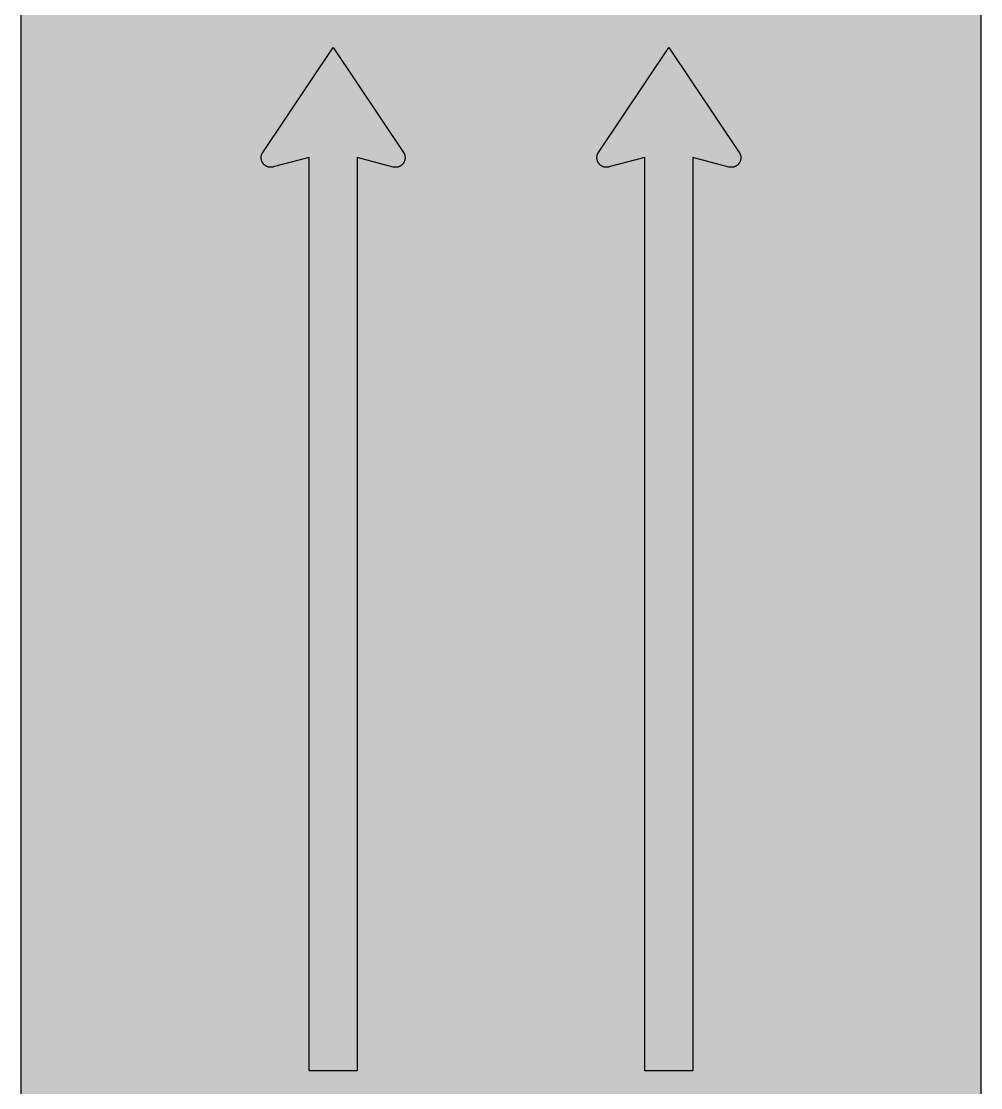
# Model space of a CAD drawing. Header units: metres. Extents: x -10.3 to 34.1, y -1.5 to 32.9.
# Drawn here: x -6.35 to 6.35, y 6.47 to 20.58 of the extents above; entities that cross this region are included whole.
import ezdxf

# ---------------------------------------------------------------- set-up
doc = ezdxf.new("R2010")
doc.units = ezdxf.units.M

msp = doc.modelspace()

# ---------------------------------------------------------------- hatches: boundary and pattern name
at = {"true_color": 0xf1efea}
msp.add_hatch(color=7, dxfattribs=at).paths.add_polyline_path([(-5.715, 5), (-5.723, 5), (-5.731, 5), (-5.739, 5), (-5.747, 5.001), (-5.754, 5.001), (-5.762, 5.002), (-5.77, 5.002), (-5.778, 5.003), (-5.786, 5.004), (-5.793, 5.005), (-5.801, 5.006), (-5.809, 5.007), (-5.816, 5.008), (-5.824, 5.009), (-5.832, 5.011), (-5.839, 5.012), (-5.847, 5.014), (-5.855, 5.016), (-5.862, 5.017), (-5.87, 5.019), (-5.877, 5.021), (-5.885, 5.023), (-5.892, 5.025), (-5.9, 5.027), (-5.907, 5.03), (-5.914, 5.032), (-5.922, 5.035), (-5.929, 5.037), (-5.936, 5.04), (-5.944, 5.043), (-5.951, 5.045), (-5.958, 5.048), (-5.965, 5.051), (-5.972, 5.054), (-5.979, 5.058), (-5.986, 5.061), (-5.993, 5.064), (-6, 5.068), (-6.007, 5.071), (-6.014, 5.075), (-6.021, 5.078), (-6.028, 5.082), (-6.034, 5.086), (-6.041, 5.09), (-6.048, 5.094), (-6.054, 5.098), (-6.061, 5.102), (-6.067, 5.107), (-6.074, 5.111), (-6.08, 5.115), (-6.087, 5.12), (-6.093, 5.125), (-6.099, 5.129), (-6.105, 5.134), (-6.111, 5.139), (-6.117, 5.144), (-6.123, 5.149), (-6.129, 5.154), (-6.135, 5.159), (-6.141, 5.164), (-6.147, 5.17), (-6.153, 5.175), (-6.158, 5.18), (-6.164, 5.186), (-6.17, 5.192), (-6.175, 5.197), (-6.18, 5.203), (-6.186, 5.209), (-6.191, 5.215), (-6.196, 5.221), (-6.201, 5.226), (-6.206, 5.232), (-6.211, 5.239), (-6.216, 5.245), (-6.221, 5.251), (-6.225, 5.257), (-6.23, 5.263), (-6.234, 5.27), (-6.239, 5.276), (-6.243, 5.283), (-6.248, 5.289), (-6.252, 5.296), (-6.256, 5.302), (-6.26, 5.309), (-6.264, 5.316), (-6.268, 5.322), (-6.271, 5.329), (-6.275, 5.336), (-6.279, 5.343), (-6.282, 5.35), (-6.286, 5.357), (-6.289, 5.364), (-6.292, 5.371), (-6.296, 5.378), (-6.299, 5.385), (-6.302, 5.392), (-6.305, 5.399), (-6.307, 5.406), (-6.31, 5.414), (-6.313, 5.421), (-6.315, 5.428), (-6.318, 5.435), (-6.32, 5.443), (-6.323, 5.45), (-6.325, 5.458), (-6.327, 5.465), (-6.329, 5.473), (-6.331, 5.48), (-6.333, 5.488), (-6.334, 5.495), (-6.336, 5.503), (-6.338, 5.51), (-6.339, 5.518), (-6.341, 5.526), (-6.342, 5.533), (-6.343, 5.541), (-6.344, 5.549), (-6.345, 5.557), (-6.346, 5.564), (-6.347, 5.572), (-6.348, 5.58), (-6.348, 5.588), (-6.349, 5.596), (-6.349, 5.603), (-6.35, 5.611), (-6.35, 5.619), (-6.35, 5.627), (-6.35, 5.635), (-6.35, 21.298), (-6.35, 21.306), (-6.35, 21.314), (-6.35, 21.322), (-6.349, 21.33), (-6.349, 21.338), (-6.348, 21.345), (-6.348, 21.353), (-6.347, 21.361), (-6.346, 21.369), (-6.345, 21.377), (-6.344, 21.384), (-6.343, 21.392), (-6.342, 21.4), (-6.341, 21.407), (-6.339, 21.415), (-6.338, 21.423), (-6.336, 21.43), (-6.334, 21.438), (-6.333, 21.446), (-6.331, 21.453), (-6.329, 21.461), (-6.327, 21.468), (-6.325, 21.476), (-6.323, 21.483), (-6.32, 21.49), (-6.318, 21.498), (-6.315, 21.505), (-6.313, 21.512), (-6.31, 21.52), (-6.307, 21.527), (-6.305, 21.534), (-6.302, 21.541), (-6.299, 21.548), (-6.296, 21.556), (-6.292, 21.563), (-6.289, 21.57), (-6.286, 21.577), (-6.282, 21.584), (-6.279, 21.59), (-6.275, 21.597), (-6.271, 21.604), (-6.268, 21.611), (-6.264, 21.618), (-6.26, 21.624), (-6.256, 21.631), (-6.252, 21.638), (-6.248, 21.644), (-6.243, 21.651), (-6.239, 21.657), (-6.234, 21.663), (-6.23, 21.67), (-6.225, 21.676), (-6.221, 21.682), (-6.216, 21.688), (-6.211, 21.695), (-6.206, 21.701), (-6.201, 21.707), (-6.196, 21.713), (-6.191, 21.719), (-6.186, 21.724), (-6.18, 21.73), (-6.175, 21.736), (-6.17, 21.742), (-6.164, 21.747), (-6.158, 21.753), (-6.153, 21.758), (-6.147, 21.764), (-6.141, 21.769), (-6.135, 21.774), (-6.129, 21.779), (-6.123, 21.784), (-6.117, 21.789), (-6.111, 21.794), (-6.105, 21.799), (-6.099, 21.804), (-6.093, 21.809), (-6.087, 21.813), (-6.08, 21.818), (-6.074, 21.822), (-6.067, 21.827), (-6.061, 21.831), (-6.054, 21.835), (-6.048, 21.839), (-6.041, 21.843), (-6.034, 21.847), (-6.028, 21.851), (-6.021, 21.855), (-6.014, 21.858), (-6.007, 21.862), (-6, 21.866), (-5.993, 21.869), (-5.986, 21.872), (-5.979, 21.876), (-5.972, 21.879), (-5.965, 21.882), (-5.958, 21.885), (-5.951, 21.888), (-5.944, 21.891), (-5.936, 21.893), (-5.929, 21.896), (-5.922, 21.899), (-5.914, 21.901), (-5.907, 21.904), (-5.9, 21.906), (-5.892, 21.908), (-5.885, 21.91), (-5.877, 21.912), (-5.87, 21.914), (-5.862, 21.916), (-5.855, 21.918), (-5.847, 21.919), (-5.839, 21.921), (-5.832, 21.922), (-5.824, 21.924), (-5.816, 21.925), (-5.809, 21.926), (-5.801, 21.927), (-5.793, 21.928), (-5.786, 21.929), (-5.778, 21.93), (-5.77, 21.931), (-5.762, 21.932), (-5.754, 21.932), (-5.747, 21.933), (-5.739, 21.933), (-5.731, 21.933), (-5.723, 21.933), (-5.715, 21.933), (5.715, 21.933), (5.723, 21.933), (5.731, 21.933), (5.739, 21.933), (5.747, 21.933), (5.754, 21.932), (5.762, 21.932), (5.77, 21.931), (5.778, 21.93), (5.786, 21.929), (5.793, 21.928), (5.801, 21.927), (5.809, 21.926), (5.816, 21.925), (5.824, 21.924), (5.832, 21.922), (5.839, 21.921), (5.847, 21.919), (5.855, 21.918), (5.862, 21.916), (5.87, 21.914), (5.877, 21.912), (5.885, 21.91), (5.892, 21.908), (5.9, 21.906), (5.907, 21.904), (5.914, 21.901), (5.922, 21.899), (5.929, 21.896), (5.936, 21.893), (5.944, 21.891), (5.951, 21.888), (5.958, 21.885), (5.965, 21.882), (5.972, 21.879), (5.979, 21.876), (5.986, 21.872), (5.993, 21.869), (6, 21.866), (6.007, 21.862), (6.014, 21.858), (6.021, 21.855), (6.028, 21.851), (6.034, 21.847), (6.041, 21.843), (6.048, 21.839), (6.054, 21.835), (6.061, 21.831), (6.067, 21.827), (6.074, 21.822), (6.08, 21.818), (6.087, 21.813), (6.093, 21.809), (6.099, 21.804), (6.105, 21.799), (6.111, 21.794), (6.117, 21.789), (6.123, 21.784), (6.129, 21.779), (6.135, 21.774), (6.141, 21.769), (6.147, 21.764), (6.153, 21.758), (6.158, 21.753), (6.164, 21.747), (6.17, 21.742), (6.175, 21.736), (6.18, 21.73), (6.186, 21.724), (6.191, 21.719), (6.196, 21.713), (6.201, 21.707), (6.206, 21.701), (6.211, 21.695), (6.216, 21.688), (6.221, 21.682), (6.225, 21.676), (6.23, 21.67), (6.235, 21.663), (6.239, 21.657), (6.243, 21.651), (6.248, 21.644), (6.252, 21.638), (6.256, 21.631), (6.26, 21.624), (6.264, 21.618), (6.268, 21.611), (6.272, 21.604), (6.275, 21.597), (6.279, 21.59), (6.282, 21.584), (6.286, 21.577), (6.289, 21.57), (6.292, 21.563), (6.296, 21.556), (6.299, 21.548), (6.302, 21.541), (6.305, 21.534), (6.307, 21.527), (6.31, 21.52), (6.313, 21.512), (6.315, 21.505), (6.318, 21.498), (6.32, 21.49), (6.323, 21.483), (6.325, 21.476), (6.327, 21.468), (6.329, 21.461), (6.331, 21.453), (6.333, 21.446), (6.334, 21.438), (6.336, 21.43), (6.338, 21.423), (6.339, 21.415), (6.341, 21.407), (6.342, 21.4), (6.343, 21.392), (6.344, 21.384), (6.345, 21.377), (6.346, 21.369), (6.347, 21.361), (6.348, 21.353), (6.348, 21.345), (6.349, 21.338), (6.349, 21.33), (6.35, 21.322), (6.35, 21.314), (6.35, 21.306), (6.35, 21.298), (6.35, 5.635), (6.35, 5.627), (6.35, 5.619), (6.35, 5.611), (6.349, 5.603), (6.349, 5.596), (6.348, 5.588), (6.348, 5.58), (6.347, 5.572), (6.346, 5.564), (6.345, 5.557), (6.344, 5.549), (6.343, 5.541), (6.342, 5.533), (6.341, 5.526), (6.339, 5.518), (6.338, 5.51), (6.336, 5.503), (6.334, 5.495), (6.333, 5.488), (6.331, 5.48), (6.329, 5.473), (6.327, 5.465), (6.325, 5.458), (6.323, 5.45), (6.32, 5.443), (6.318, 5.435), (6.315, 5.428), (6.313, 5.421), (6.31, 5.414), (6.307, 5.406), (6.305, 5.399), (6.302, 5.392), (6.299, 5.385), (6.296, 5.378), (6.292, 5.371), (6.289, 5.364), (6.286, 5.357), (6.282, 5.35), (6.279, 5.343), (6.275, 5.336), (6.272, 5.329), (6.268, 5.322), (6.264, 5.316), (6.26, 5.309), (6.256, 5.302), (6.252, 5.296), (6.248, 5.289), (6.243, 5.283), (6.239, 5.276), (6.235, 5.27), (6.23, 5.263), (6.225, 5.257), (6.221, 5.251), (6.216, 5.245), (6.211, 5.239), (6.206, 5.232), (6.201, 5.226), (6.196, 5.221), (6.191, 5.215), (6.186, 5.209), (6.18, 5.203), (6.175, 5.197), (6.17, 5.192), (6.164, 5.186), (6.158, 5.18), (6.153, 5.175), (6.147, 5.17), (6.141, 5.164), (6.135, 5.159), (6.129, 5.154), (6.123, 5.149), (6.117, 5.144), (6.111, 5.139), (6.105, 5.134), (6.099, 5.129), (6.093, 5.125), (6.087, 5.12), (6.08, 5.115), (6.074, 5.111), (6.067, 5.107), (6.061, 5.102), (6.054, 5.098), (6.048, 5.094), (6.041, 5.09), (6.034, 5.086), (6.028, 5.082), (6.021, 5.078), (6.014, 5.075), (6.007, 5.071), (6, 5.068), (5.993, 5.064), (5.986, 5.061), (5.979, 5.058), (5.972, 5.054), (5.965, 5.051), (5.958, 5.048), (5.951, 5.045), (5.944, 5.043), (5.936, 5.04), (5.929, 5.037), (5.922, 5.035), (5.914, 5.032), (5.907, 5.03), (5.9, 5.027), (5.892, 5.025), (5.885, 5.023), (5.877, 5.021), (5.87, 5.019), (5.862, 5.017), (5.855, 5.016), (5.847, 5.014), (5.839, 5.012), (5.832, 5.011), (5.824, 5.009), (5.816, 5.008), (5.809, 5.007), (5.801, 5.006), (5.793, 5.005), (5.786, 5.004), (5.778, 5.003), (5.77, 5.002), (5.762, 5.002), (5.754, 5.001), (5.747, 5.001), (5.739, 5), (5.731, 5), (5.723, 5), (5.715, 5)])
at = {"true_color": 0x9b9b9b}
h = msp.add_hatch(color=253, dxfattribs=at)
h.paths.add_polyline_path([(-5.715, 5.159), (-5.721, 5.159), (-5.727, 5.159), (-5.733, 5.159), (-5.739, 5.159), (-5.745, 5.16), (-5.75, 5.16), (-5.756, 5.16), (-5.762, 5.161), (-5.768, 5.162), (-5.774, 5.162), (-5.779, 5.163), (-5.785, 5.164), (-5.791, 5.165), (-5.797, 5.166), (-5.803, 5.167), (-5.808, 5.168), (-5.814, 5.169), (-5.82, 5.17), (-5.825, 5.172), (-5.831, 5.173), (-5.837, 5.174), (-5.842, 5.176), (-5.848, 5.178), (-5.853, 5.179), (-5.859, 5.181), (-5.865, 5.183), (-5.87, 5.185), (-5.876, 5.187), (-5.881, 5.189), (-5.886, 5.191), (-5.892, 5.193), (-5.897, 5.195), (-5.903, 5.197), (-5.908, 5.2), (-5.913, 5.202), (-5.918, 5.204), (-5.924, 5.207), (-5.929, 5.209), (-5.934, 5.212), (-5.939, 5.215), (-5.944, 5.218), (-5.949, 5.22), (-5.954, 5.223), (-5.959, 5.226), (-5.965, 5.229), (-5.969, 5.232), (-5.974, 5.236), (-5.979, 5.239), (-5.984, 5.242), (-5.989, 5.245), (-5.994, 5.249), (-5.998, 5.252), (-6.003, 5.256), (-6.008, 5.259), (-6.012, 5.263), (-6.017, 5.267), (-6.021, 5.27), (-6.026, 5.274), (-6.03, 5.278), (-6.035, 5.282), (-6.039, 5.286), (-6.043, 5.29), (-6.048, 5.294), (-6.052, 5.298), (-6.056, 5.302), (-6.06, 5.307), (-6.064, 5.311), (-6.068, 5.315), (-6.072, 5.32), (-6.076, 5.324), (-6.08, 5.329), (-6.083, 5.333), (-6.087, 5.338), (-6.091, 5.342), (-6.094, 5.347), (-6.098, 5.352), (-6.101, 5.356), (-6.105, 5.361), (-6.108, 5.366), (-6.111, 5.371), (-6.114, 5.376), (-6.118, 5.381), (-6.121, 5.385), (-6.124, 5.39), (-6.127, 5.395), (-6.13, 5.401), (-6.132, 5.406), (-6.135, 5.411), (-6.138, 5.416), (-6.14, 5.421), (-6.143, 5.426), (-6.146, 5.431), (-6.148, 5.437), (-6.15, 5.442), (-6.153, 5.447), (-6.155, 5.453), (-6.157, 5.458), (-6.159, 5.463), (-6.161, 5.469), (-6.163, 5.474), (-6.165, 5.48), (-6.167, 5.485), (-6.169, 5.491), (-6.171, 5.496), (-6.172, 5.502), (-6.174, 5.508), (-6.175, 5.513), (-6.177, 5.519), (-6.178, 5.524), (-6.18, 5.53), (-6.181, 5.536), (-6.182, 5.542), (-6.183, 5.547), (-6.184, 5.553), (-6.185, 5.559), (-6.186, 5.565), (-6.187, 5.57), (-6.188, 5.576), (-6.188, 5.582), (-6.189, 5.588), (-6.189, 5.594), (-6.19, 5.6), (-6.19, 5.605), (-6.191, 5.611), (-6.191, 5.617), (-6.191, 5.623), (-6.191, 5.629), (-6.191, 5.635), (-6.191, 21.298), (-6.191, 21.304), (-6.191, 21.31), (-6.191, 21.316), (-6.191, 21.322), (-6.19, 21.328), (-6.19, 21.334), (-6.189, 21.339), (-6.189, 21.345), (-6.188, 21.351), (-6.188, 21.357), (-6.187, 21.363), (-6.186, 21.369), (-6.185, 21.374), (-6.184, 21.38), (-6.183, 21.386), (-6.182, 21.392), (-6.181, 21.397), (-6.18, 21.403), (-6.178, 21.409), (-6.177, 21.414), (-6.175, 21.42), (-6.174, 21.426), (-6.172, 21.431), (-6.171, 21.437), (-6.169, 21.442), (-6.167, 21.448), (-6.165, 21.453), (-6.163, 21.459), (-6.161, 21.464), (-6.159, 21.47), (-6.157, 21.475), (-6.155, 21.481), (-6.153, 21.486), (-6.15, 21.491), (-6.148, 21.497), (-6.146, 21.502), (-6.143, 21.507), (-6.14, 21.512), (-6.138, 21.517), (-6.135, 21.523), (-6.132, 21.528), (-6.13, 21.533), (-6.127, 21.538), (-6.124, 21.543), (-6.121, 21.548), (-6.118, 21.553), (-6.114, 21.558), (-6.111, 21.563), (-6.108, 21.567), (-6.105, 21.572), (-6.101, 21.577), (-6.098, 21.582), (-6.094, 21.586), (-6.091, 21.591), (-6.087, 21.596), (-6.083, 21.6), (-6.08, 21.605), (-6.076, 21.609), (-6.072, 21.614), (-6.068, 21.618), (-6.064, 21.622), (-6.06, 21.627), (-6.056, 21.631), (-6.052, 21.635), (-6.048, 21.639), (-6.043, 21.643), (-6.039, 21.647), (-6.035, 21.651), (-6.03, 21.655), (-6.026, 21.659), (-6.021, 21.663), (-6.017, 21.667), (-6.012, 21.67), (-6.008, 21.674), (-6.003, 21.678), (-5.998, 21.681), (-5.994, 21.685), (-5.989, 21.688), (-5.984, 21.691), (-5.979, 21.695), (-5.974, 21.698), (-5.969, 21.701), (-5.965, 21.704), (-5.959, 21.707), (-5.954, 21.71), (-5.949, 21.713), (-5.944, 21.716), (-5.939, 21.718), (-5.934, 21.721), (-5.929, 21.724), (-5.924, 21.726), (-5.918, 21.729), (-5.913, 21.731), (-5.908, 21.734), (-5.903, 21.736), (-5.897, 21.738), (-5.892, 21.74), (-5.886, 21.743), (-5.881, 21.745), (-5.876, 21.747), (-5.87, 21.749), (-5.865, 21.75), (-5.859, 21.752), (-5.853, 21.754), (-5.848, 21.756), (-5.842, 21.757), (-5.837, 21.759), (-5.831, 21.76), (-5.825, 21.762), (-5.82, 21.763), (-5.814, 21.764), (-5.808, 21.765), (-5.803, 21.766), (-5.797, 21.767), (-5.791, 21.768), (-5.785, 21.769), (-5.779, 21.77), (-5.774, 21.771), (-5.768, 21.772), (-5.762, 21.772), (-5.756, 21.773), (-5.75, 21.773), (-5.745, 21.774), (-5.739, 21.774), (-5.733, 21.774), (-5.727, 21.774), (-5.721, 21.775), (-5.715, 21.775), (5.715, 21.775), (5.721, 21.775), (5.727, 21.774), (5.733, 21.774), (5.739, 21.774), (5.745, 21.774), (5.75, 21.773), (5.756, 21.773), (5.762, 21.772), (5.768, 21.772), (5.774, 21.771), (5.78, 21.77), (5.785, 21.769), (5.791, 21.768), (5.797, 21.767), (5.803, 21.766), (5.808, 21.765), (5.814, 21.764), (5.82, 21.763), (5.825, 21.762), (5.831, 21.76), (5.837, 21.759), (5.842, 21.757), (5.848, 21.756), (5.853, 21.754), (5.859, 21.752), (5.865, 21.75), (5.87, 21.749), (5.876, 21.747), (5.881, 21.745), (5.886, 21.743), (5.892, 21.74), (5.897, 21.738), (5.903, 21.736), (5.908, 21.734), (5.913, 21.731), (5.918, 21.729), (5.924, 21.726), (5.929, 21.724), (5.934, 21.721), (5.939, 21.718), (5.944, 21.716), (5.95, 21.713), (5.955, 21.71), (5.96, 21.707), (5.965, 21.704), (5.969, 21.701), (5.974, 21.698), (5.979, 21.695), (5.984, 21.691), (5.989, 21.688), (5.994, 21.685), (5.998, 21.681), (6.003, 21.678), (6.008, 21.674), (6.012, 21.67), (6.017, 21.667), (6.021, 21.663), (6.026, 21.659), (6.03, 21.655), (6.035, 21.651), (6.039, 21.647), (6.043, 21.643), (6.048, 21.639), (6.052, 21.635), (6.056, 21.631), (6.06, 21.627), (6.064, 21.622), (6.068, 21.618), (6.072, 21.614), (6.076, 21.609), (6.08, 21.605), (6.083, 21.6), (6.087, 21.596), (6.091, 21.591), (6.094, 21.586), (6.098, 21.582), (6.101, 21.577), (6.105, 21.572), (6.108, 21.567), (6.111, 21.563), (6.114, 21.558), (6.118, 21.553), (6.121, 21.548), (6.124, 21.543), (6.127, 21.538), (6.13, 21.533), (6.132, 21.528), (6.135, 21.523), (6.138, 21.517), (6.141, 21.512), (6.143, 21.507), (6.146, 21.502), (6.148, 21.497), (6.15, 21.491), (6.153, 21.486), (6.155, 21.481), (6.157, 21.475), (6.159, 21.47), (6.161, 21.464), (6.163, 21.459), (6.165, 21.453), (6.167, 21.448), (6.169, 21.442), (6.171, 21.437), (6.172, 21.431), (6.174, 21.426), (6.175, 21.42), (6.177, 21.414), (6.178, 21.409), (6.18, 21.403), (6.181, 21.397), (6.182, 21.392), (6.183, 21.386), (6.184, 21.38), (6.185, 21.374), (6.186, 21.369), (6.187, 21.363), (6.188, 21.357), (6.188, 21.351), (6.189, 21.345), (6.189, 21.339), (6.19, 21.334), (6.19, 21.328), (6.191, 21.322), (6.191, 21.316), (6.191, 21.31), (6.191, 21.304), (6.191, 21.298), (6.191, 5.635), (6.191, 5.629), (6.191, 5.623), (6.191, 5.617), (6.191, 5.611), (6.19, 5.605), (6.19, 5.6), (6.189, 5.594), (6.189, 5.588), (6.188, 5.582), (6.188, 5.576), (6.187, 5.57), (6.186, 5.565), (6.185, 5.559), (6.184, 5.553), (6.183, 5.547), (6.182, 5.542), (6.181, 5.536), (6.18, 5.53), (6.178, 5.524), (6.177, 5.519), (6.175, 5.513), (6.174, 5.508), (6.172, 5.502), (6.171, 5.496), (6.169, 5.491), (6.167, 5.485), (6.165, 5.48), (6.163, 5.474), (6.161, 5.469), (6.159, 5.463), (6.157, 5.458), (6.155, 5.453), (6.153, 5.447), (6.15, 5.442), (6.148, 5.437), (6.146, 5.431), (6.143, 5.426), (6.141, 5.421), (6.138, 5.416), (6.135, 5.411), (6.132, 5.406), (6.13, 5.401), (6.127, 5.395), (6.124, 5.39), (6.121, 5.385), (6.118, 5.381), (6.114, 5.376), (6.111, 5.371), (6.108, 5.366), (6.105, 5.361), (6.101, 5.356), (6.098, 5.352), (6.094, 5.347), (6.091, 5.342), (6.087, 5.338), (6.083, 5.333), (6.08, 5.329), (6.076, 5.324), (6.072, 5.32), (6.068, 5.315), (6.064, 5.311), (6.06, 5.307), (6.056, 5.302), (6.052, 5.298), (6.048, 5.294), (6.043, 5.29), (6.039, 5.286), (6.035, 5.282), (6.03, 5.278), (6.026, 5.274), (6.021, 5.27), (6.017, 5.267), (6.012, 5.263), (6.008, 5.259), (6.003, 5.256), (5.998, 5.252), (5.994, 5.249), (5.989, 5.245), (5.984, 5.242), (5.979, 5.239), (5.974, 5.236), (5.969, 5.232), (5.965, 5.229), (5.96, 5.226), (5.955, 5.223), (5.95, 5.22), (5.944, 5.218), (5.939, 5.215), (5.934, 5.212), (5.929, 5.209), (5.924, 5.207), (5.918, 5.204), (5.913, 5.202), (5.908, 5.2), (5.903, 5.197), (5.897, 5.195), (5.892, 5.193), (5.886, 5.191), (5.881, 5.189), (5.876, 5.187), (5.87, 5.185), (5.865, 5.183), (5.859, 5.181), (5.853, 5.179), (5.848, 5.178), (5.842, 5.176), (5.837, 5.174), (5.831, 5.173), (5.825, 5.172), (5.82, 5.17), (5.814, 5.169), (5.808, 5.168), (5.803, 5.167), (5.797, 5.166), (5.791, 5.165), (5.785, 5.164), (5.78, 5.163), (5.774, 5.162), (5.768, 5.162), (5.762, 5.161), (5.756, 5.16), (5.75, 5.16), (5.745, 5.16), (5.739, 5.159), (5.733, 5.159), (5.727, 5.159), (5.721, 5.159), (5.715, 5.159)])
h.paths.add_polyline_path([(-5.715, 5.37), (-5.722, 5.37), (-5.729, 5.371), (-5.735, 5.371), (-5.742, 5.372), (-5.749, 5.373), (-5.755, 5.373), (-5.762, 5.375), (-5.768, 5.376), (-5.775, 5.377), (-5.781, 5.379), (-5.787, 5.38), (-5.794, 5.382), (-5.8, 5.384), (-5.806, 5.386), (-5.812, 5.389), (-5.818, 5.391), (-5.824, 5.394), (-5.83, 5.396), (-5.835, 5.399), (-5.841, 5.402), (-5.847, 5.405), (-5.852, 5.409), (-5.858, 5.412), (-5.863, 5.416), (-5.868, 5.419), (-5.873, 5.423), (-5.878, 5.427), (-5.883, 5.431), (-5.888, 5.435), (-5.893, 5.439), (-5.898, 5.443), (-5.902, 5.448), (-5.907, 5.452), (-5.911, 5.457), (-5.915, 5.462), (-5.919, 5.467), (-5.923, 5.472), (-5.927, 5.477), (-5.931, 5.482), (-5.934, 5.487), (-5.938, 5.492), (-5.941, 5.498), (-5.945, 5.503), (-5.948, 5.509), (-5.951, 5.514), (-5.953, 5.52), (-5.956, 5.526), (-5.959, 5.532), (-5.961, 5.538), (-5.964, 5.544), (-5.966, 5.55), (-5.968, 5.556), (-5.97, 5.563), (-5.971, 5.569), (-5.973, 5.575), (-5.974, 5.582), (-5.975, 5.588), (-5.977, 5.595), (-5.977, 5.601), (-5.978, 5.608), (-5.979, 5.615), (-5.979, 5.621), (-5.98, 5.628), (-5.98, 5.635), (-5.98, 21.298), (-5.98, 21.305), (-5.979, 21.312), (-5.979, 21.319), (-5.978, 21.325), (-5.977, 21.332), (-5.977, 21.339), (-5.975, 21.345), (-5.974, 21.352), (-5.973, 21.358), (-5.971, 21.364), (-5.97, 21.371), (-5.968, 21.377), (-5.966, 21.383), (-5.964, 21.389), (-5.961, 21.395), (-5.959, 21.401), (-5.956, 21.407), (-5.953, 21.413), (-5.951, 21.419), (-5.948, 21.424), (-5.945, 21.43), (-5.941, 21.435), (-5.938, 21.441), (-5.934, 21.446), (-5.931, 21.451), (-5.927, 21.457), (-5.923, 21.462), (-5.919, 21.467), (-5.915, 21.471), (-5.911, 21.476), (-5.907, 21.481), (-5.902, 21.485), (-5.898, 21.49), (-5.893, 21.494), (-5.888, 21.498), (-5.883, 21.502), (-5.878, 21.506), (-5.873, 21.51), (-5.868, 21.514), (-5.863, 21.518), (-5.858, 21.521), (-5.852, 21.525), (-5.847, 21.528), (-5.841, 21.531), (-5.835, 21.534), (-5.83, 21.537), (-5.824, 21.54), (-5.818, 21.542), (-5.812, 21.545), (-5.806, 21.547), (-5.8, 21.549), (-5.794, 21.551), (-5.787, 21.553), (-5.781, 21.555), (-5.775, 21.556), (-5.768, 21.557), (-5.762, 21.559), (-5.755, 21.56), (-5.749, 21.561), (-5.742, 21.562), (-5.735, 21.562), (-5.729, 21.563), (-5.722, 21.563), (-5.715, 21.563), (5.715, 21.563), (5.722, 21.563), (5.729, 21.563), (5.735, 21.562), (5.742, 21.562), (5.749, 21.561), (5.755, 21.56), (5.762, 21.559), (5.768, 21.557), (5.775, 21.556), (5.781, 21.555), (5.787, 21.553), (5.794, 21.551), (5.8, 21.549), (5.806, 21.547), (5.812, 21.545), (5.818, 21.542), (5.824, 21.54), (5.83, 21.537), (5.835, 21.534), (5.841, 21.531), (5.847, 21.528), (5.852, 21.525), (5.858, 21.521), (5.863, 21.518), (5.868, 21.514), (5.873, 21.51), (5.878, 21.506), (5.883, 21.502), (5.888, 21.498), (5.893, 21.494), (5.898, 21.49), (5.902, 21.485), (5.907, 21.481), (5.911, 21.476), (5.915, 21.471), (5.919, 21.467), (5.923, 21.462), (5.927, 21.457), (5.931, 21.451), (5.934, 21.446), (5.938, 21.441), (5.941, 21.435), (5.945, 21.43), (5.948, 21.424), (5.951, 21.419), (5.953, 21.413), (5.956, 21.407), (5.959, 21.401), (5.961, 21.395), (5.964, 21.389), (5.966, 21.383), (5.968, 21.377), (5.97, 21.371), (5.971, 21.364), (5.973, 21.358), (5.974, 21.352), (5.975, 21.345), (5.977, 21.339), (5.977, 21.332), (5.978, 21.325), (5.979, 21.319), (5.979, 21.312), (5.979, 21.305), (5.98, 21.298), (5.98, 5.635), (5.979, 5.628), (5.979, 5.621), (5.979, 5.615), (5.978, 5.608), (5.977, 5.601), (5.977, 5.595), (5.975, 5.588), (5.974, 5.582), (5.973, 5.575), (5.971, 5.569), (5.97, 5.563), (5.968, 5.556), (5.966, 5.55), (5.964, 5.544), (5.961, 5.538), (5.959, 5.532), (5.956, 5.526), (5.953, 5.52), (5.951, 5.514), (5.948, 5.509), (5.945, 5.503), (5.941, 5.498), (5.938, 5.492), (5.934, 5.487), (5.931, 5.482), (5.927, 5.477), (5.923, 5.472), (5.919, 5.467), (5.915, 5.462), (5.911, 5.457), (5.907, 5.452), (5.902, 5.448), (5.898, 5.443), (5.893, 5.439), (5.888, 5.435), (5.883, 5.431), (5.878, 5.427), (5.873, 5.423), (5.868, 5.419), (5.863, 5.416), (5.858, 5.412), (5.852, 5.409), (5.847, 5.405), (5.841, 5.402), (5.835, 5.399), (5.83, 5.396), (5.824, 5.394), (5.818, 5.391), (5.812, 5.389), (5.806, 5.386), (5.8, 5.384), (5.794, 5.382), (5.787, 5.38), (5.781, 5.379), (5.775, 5.377), (5.768, 5.376), (5.762, 5.375), (5.755, 5.373), (5.749, 5.373), (5.742, 5.372), (5.735, 5.371), (5.729, 5.371), (5.722, 5.37), (5.715, 5.37)], flags=16)
for points in [[(-2.54, 18.78), (-3.016, 18.657), (-3.017, 18.656), (-3.017, 18.656), (-3.018, 18.656), (-3.018, 18.656), (-3.019, 18.656), (-3.019, 18.656), (-3.02, 18.656), (-3.02, 18.655), (-3.021, 18.655), (-3.021, 18.655), (-3.022, 18.655), (-3.022, 18.655), (-3.023, 18.655), (-3.023, 18.655), (-3.024, 18.655), (-3.024, 18.655), (-3.025, 18.655), (-3.025, 18.655), (-3.026, 18.654), (-3.026, 18.654), (-3.027, 18.654), (-3.027, 18.654), (-3.028, 18.654), (-3.028, 18.654), (-3.029, 18.654), (-3.029, 18.654), (-3.03, 18.654), (-3.03, 18.654), (-3.031, 18.654), (-3.031, 18.654), (-3.031, 18.654), (-3.032, 18.653), (-3.032, 18.653), (-3.033, 18.653), (-3.033, 18.653), (-3.034, 18.653), (-3.034, 18.653), (-3.035, 18.653), (-3.035, 18.653), (-3.036, 18.653), (-3.036, 18.653), (-3.037, 18.653), (-3.037, 18.653), (-3.038, 18.653), (-3.038, 18.653), (-3.039, 18.653), (-3.039, 18.653), (-3.04, 18.653), (-3.04, 18.653), (-3.041, 18.653), (-3.041, 18.653), (-3.042, 18.653), (-3.042, 18.653), (-3.043, 18.653), (-3.043, 18.653), (-3.044, 18.653), (-3.044, 18.653), (-3.045, 18.653), (-3.046, 18.653), (-3.046, 18.652), (-3.047, 18.652), (-3.047, 18.652), (-3.048, 18.652), (-3.048, 18.652), (-3.051, 18.653), (-3.055, 18.653), (-3.058, 18.653), (-3.061, 18.653), (-3.064, 18.654), (-3.067, 18.654), (-3.071, 18.654), (-3.074, 18.655), (-3.077, 18.656), (-3.08, 18.656), (-3.083, 18.657), (-3.086, 18.658), (-3.089, 18.659), (-3.092, 18.66), (-3.095, 18.661), (-3.097, 18.662), (-3.1, 18.664), (-3.103, 18.665), (-3.106, 18.666), (-3.109, 18.668), (-3.111, 18.669), (-3.114, 18.671), (-3.116, 18.672), (-3.119, 18.674), (-3.121, 18.676), (-3.124, 18.678), (-3.126, 18.68), (-3.129, 18.681), (-3.131, 18.683), (-3.133, 18.685), (-3.136, 18.687), (-3.138, 18.69), (-3.14, 18.692), (-3.142, 18.694), (-3.144, 18.696), (-3.146, 18.699), (-3.148, 18.701), (-3.15, 18.703), (-3.152, 18.706), (-3.153, 18.708), (-3.155, 18.711), (-3.157, 18.714), (-3.158, 18.716), (-3.16, 18.719), (-3.161, 18.722), (-3.162, 18.724), (-3.164, 18.727), (-3.165, 18.73), (-3.166, 18.733), (-3.167, 18.736), (-3.168, 18.739), (-3.169, 18.742), (-3.17, 18.745), (-3.171, 18.748), (-3.172, 18.751), (-3.172, 18.754), (-3.173, 18.757), (-3.174, 18.76), (-3.174, 18.763), (-3.174, 18.767), (-3.175, 18.77), (-3.175, 18.773), (-3.175, 18.776), (-3.175, 18.779), (-3.175, 18.781), (-3.175, 18.782), (-3.175, 18.783), (-3.175, 18.784), (-3.175, 18.785), (-3.175, 18.787), (-3.175, 18.788), (-3.175, 18.789), (-3.175, 18.79), (-3.174, 18.791), (-3.174, 18.792), (-3.174, 18.793), (-3.174, 18.795), (-3.174, 18.796), (-3.174, 18.797), (-3.174, 18.798), (-3.173, 18.799), (-3.173, 18.801), (-3.173, 18.802), (-3.173, 18.803), (-3.173, 18.804), (-3.172, 18.805), (-3.172, 18.806), (-3.172, 18.807), (-3.172, 18.809), (-3.171, 18.81), (-3.171, 18.811), (-3.171, 18.812), (-3.17, 18.813), (-3.17, 18.814), (-3.17, 18.815), (-3.169, 18.816), (-3.169, 18.817), (-3.169, 18.819), (-3.168, 18.82), (-3.168, 18.821), (-3.168, 18.822), (-3.167, 18.823), (-3.167, 18.824), (-3.166, 18.825), (-3.166, 18.826), (-3.166, 18.827), (-3.165, 18.828), (-3.165, 18.83), (-3.164, 18.831), (-3.164, 18.832), (-3.163, 18.833), (-3.163, 18.834), (-3.162, 18.835), (-3.162, 18.836), (-3.161, 18.837), (-3.161, 18.838), (-3.16, 18.839), (-3.16, 18.84), (-3.159, 18.841), (-3.158, 18.842), (-3.158, 18.843), (-3.157, 18.844), (-3.157, 18.845), (-3.156, 18.846), (-3.155, 18.847), (-3.155, 18.848), (-3.154, 18.849), (-3.153, 18.85), (-2.222, 20.24), (-1.291, 18.85), (-1.291, 18.849), (-1.29, 18.848), (-1.29, 18.847), (-1.289, 18.846), (-1.288, 18.845), (-1.288, 18.844), (-1.287, 18.843), (-1.287, 18.842), (-1.286, 18.841), (-1.285, 18.84), (-1.285, 18.839), (-1.284, 18.838), (-1.284, 18.837), (-1.283, 18.836), (-1.283, 18.835), (-1.282, 18.834), (-1.282, 18.833), (-1.281, 18.832), (-1.281, 18.831), (-1.28, 18.83), (-1.28, 18.828), (-1.279, 18.827), (-1.279, 18.826), (-1.279, 18.825), (-1.278, 18.824), (-1.278, 18.823), (-1.277, 18.822), (-1.277, 18.821), (-1.277, 18.82), (-1.276, 18.819), (-1.276, 18.817), (-1.275, 18.816), (-1.275, 18.815), (-1.275, 18.814), (-1.274, 18.813), (-1.274, 18.812), (-1.274, 18.811), (-1.274, 18.81), (-1.273, 18.809), (-1.273, 18.807), (-1.273, 18.806), (-1.273, 18.805), (-1.272, 18.804), (-1.272, 18.803), (-1.272, 18.802), (-1.272, 18.801), (-1.272, 18.799), (-1.271, 18.798), (-1.271, 18.797), (-1.271, 18.796), (-1.271, 18.795), (-1.271, 18.793), (-1.271, 18.792), (-1.271, 18.791), (-1.27, 18.79), (-1.27, 18.789), (-1.27, 18.788), (-1.27, 18.787), (-1.27, 18.785), (-1.27, 18.784), (-1.27, 18.783), (-1.27, 18.782), (-1.27, 18.781), (-1.27, 18.779), (-1.27, 18.776), (-1.27, 18.773), (-1.27, 18.77), (-1.271, 18.767), (-1.271, 18.763), (-1.271, 18.76), (-1.272, 18.757), (-1.273, 18.754), (-1.273, 18.751), (-1.274, 18.748), (-1.275, 18.745), (-1.276, 18.742), (-1.277, 18.739), (-1.278, 18.736), (-1.279, 18.733), (-1.28, 18.73), (-1.281, 18.727), (-1.283, 18.724), (-1.284, 18.722), (-1.285, 18.719), (-1.287, 18.716), (-1.288, 18.714), (-1.29, 18.711), (-1.292, 18.708), (-1.293, 18.706), (-1.295, 18.703), (-1.297, 18.701), (-1.299, 18.699), (-1.301, 18.696), (-1.303, 18.694), (-1.305, 18.692), (-1.307, 18.69), (-1.309, 18.687), (-1.312, 18.685), (-1.314, 18.683), (-1.316, 18.681), (-1.319, 18.68), (-1.321, 18.678), (-1.323, 18.676), (-1.326, 18.674), (-1.329, 18.672), (-1.331, 18.671), (-1.334, 18.669), (-1.336, 18.668), (-1.339, 18.666), (-1.342, 18.665), (-1.345, 18.664), (-1.348, 18.662), (-1.35, 18.661), (-1.353, 18.66), (-1.356, 18.659), (-1.359, 18.658), (-1.362, 18.657), (-1.365, 18.656), (-1.368, 18.656), (-1.371, 18.655), (-1.375, 18.654), (-1.378, 18.654), (-1.381, 18.654), (-1.384, 18.653), (-1.387, 18.653), (-1.39, 18.653), (-1.394, 18.653), (-1.397, 18.652), (-1.398, 18.652), (-1.398, 18.652), (-1.399, 18.652), (-1.399, 18.652), (-1.4, 18.653), (-1.4, 18.653), (-1.401, 18.653), (-1.401, 18.653), (-1.402, 18.653), (-1.402, 18.653), (-1.402, 18.653), (-1.403, 18.653), (-1.403, 18.653), (-1.404, 18.653), (-1.405, 18.653), (-1.405, 18.653), (-1.406, 18.653), (-1.406, 18.653), (-1.407, 18.653), (-1.407, 18.653), (-1.408, 18.653), (-1.408, 18.653), (-1.409, 18.653), (-1.409, 18.653), (-1.41, 18.653), (-1.41, 18.653), (-1.41, 18.653), (-1.411, 18.653), (-1.411, 18.653), (-1.412, 18.653), (-1.412, 18.653), (-1.413, 18.653), (-1.413, 18.654), (-1.414, 18.654), (-1.414, 18.654), (-1.415, 18.654), (-1.415, 18.654), (-1.416, 18.654), (-1.416, 18.654), (-1.417, 18.654), (-1.417, 18.654), (-1.418, 18.654), (-1.418, 18.654), (-1.419, 18.654), (-1.419, 18.654), (-1.42, 18.655), (-1.42, 18.655), (-1.421, 18.655), (-1.421, 18.655), (-1.422, 18.655), (-1.422, 18.655), (-1.423, 18.655), (-1.423, 18.655), (-1.424, 18.655), (-1.424, 18.655), (-1.425, 18.655), (-1.425, 18.656), (-1.426, 18.656), (-1.426, 18.656), (-1.427, 18.656), (-1.427, 18.656), (-1.428, 18.656), (-1.428, 18.656), (-1.429, 18.656), (-1.905, 18.78), (-1.905, 6.693), (-2.54, 6.693)], [(1.905, 18.78), (1.429, 18.657), (1.428, 18.656), (1.428, 18.656), (1.427, 18.656), (1.427, 18.656), (1.426, 18.656), (1.426, 18.656), (1.425, 18.656), (1.425, 18.655), (1.424, 18.655), (1.424, 18.655), (1.423, 18.655), (1.423, 18.655), (1.422, 18.655), (1.422, 18.655), (1.421, 18.655), (1.421, 18.655), (1.42, 18.655), (1.42, 18.655), (1.419, 18.654), (1.419, 18.654), (1.419, 18.654), (1.418, 18.654), (1.418, 18.654), (1.417, 18.654), (1.417, 18.654), (1.416, 18.654), (1.416, 18.654), (1.415, 18.654), (1.415, 18.654), (1.414, 18.654), (1.414, 18.654), (1.413, 18.653), (1.413, 18.653), (1.412, 18.653), (1.412, 18.653), (1.411, 18.653), (1.411, 18.653), (1.41, 18.653), (1.41, 18.653), (1.409, 18.653), (1.409, 18.653), (1.408, 18.653), (1.408, 18.653), (1.407, 18.653), (1.407, 18.653), (1.406, 18.653), (1.406, 18.653), (1.405, 18.653), (1.405, 18.653), (1.404, 18.653), (1.404, 18.653), (1.403, 18.653), (1.403, 18.653), (1.402, 18.653), (1.402, 18.653), (1.401, 18.653), (1.401, 18.653), (1.4, 18.653), (1.4, 18.653), (1.399, 18.652), (1.399, 18.652), (1.398, 18.652), (1.397, 18.652), (1.397, 18.652), (1.394, 18.653), (1.39, 18.653), (1.387, 18.653), (1.384, 18.653), (1.381, 18.654), (1.378, 18.654), (1.375, 18.654), (1.371, 18.655), (1.368, 18.656), (1.365, 18.656), (1.362, 18.657), (1.359, 18.658), (1.356, 18.659), (1.353, 18.66), (1.35, 18.661), (1.348, 18.662), (1.345, 18.664), (1.342, 18.665), (1.339, 18.666), (1.336, 18.668), (1.334, 18.669), (1.331, 18.671), (1.329, 18.672), (1.326, 18.674), (1.323, 18.676), (1.321, 18.678), (1.319, 18.68), (1.316, 18.681), (1.314, 18.683), (1.312, 18.685), (1.309, 18.687), (1.307, 18.69), (1.305, 18.692), (1.303, 18.694), (1.301, 18.696), (1.299, 18.699), (1.297, 18.701), (1.295, 18.703), (1.293, 18.706), (1.292, 18.708), (1.29, 18.711), (1.288, 18.714), (1.287, 18.716), (1.285, 18.719), (1.284, 18.722), (1.282, 18.724), (1.281, 18.727), (1.28, 18.73), (1.279, 18.733), (1.278, 18.736), (1.277, 18.739), (1.276, 18.742), (1.275, 18.745), (1.274, 18.748), (1.273, 18.751), (1.273, 18.754), (1.272, 18.757), (1.271, 18.76), (1.271, 18.763), (1.271, 18.767), (1.27, 18.77), (1.27, 18.773), (1.27, 18.776), (1.27, 18.779), (1.27, 18.781), (1.27, 18.782), (1.27, 18.783), (1.27, 18.784), (1.27, 18.785), (1.27, 18.787), (1.27, 18.788), (1.27, 18.789), (1.27, 18.79), (1.271, 18.791), (1.271, 18.792), (1.271, 18.793), (1.271, 18.795), (1.271, 18.796), (1.271, 18.797), (1.271, 18.798), (1.272, 18.799), (1.272, 18.801), (1.272, 18.802), (1.272, 18.803), (1.272, 18.804), (1.273, 18.805), (1.273, 18.806), (1.273, 18.807), (1.273, 18.809), (1.274, 18.81), (1.274, 18.811), (1.274, 18.812), (1.274, 18.813), (1.275, 18.814), (1.275, 18.815), (1.275, 18.816), (1.276, 18.817), (1.276, 18.819), (1.277, 18.82), (1.277, 18.821), (1.277, 18.822), (1.278, 18.823), (1.278, 18.824), (1.279, 18.825), (1.279, 18.826), (1.279, 18.827), (1.28, 18.828), (1.28, 18.83), (1.281, 18.831), (1.281, 18.832), (1.282, 18.833), (1.282, 18.834), (1.283, 18.835), (1.283, 18.836), (1.284, 18.837), (1.284, 18.838), (1.285, 18.839), (1.285, 18.84), (1.286, 18.841), (1.287, 18.842), (1.287, 18.843), (1.288, 18.844), (1.288, 18.845), (1.289, 18.846), (1.29, 18.847), (1.29, 18.848), (1.291, 18.849), (1.291, 18.85), (2.223, 20.24), (3.154, 18.85), (3.154, 18.849), (3.155, 18.848), (3.155, 18.847), (3.156, 18.846), (3.157, 18.845), (3.157, 18.844), (3.158, 18.843), (3.158, 18.842), (3.159, 18.841), (3.16, 18.84), (3.16, 18.839), (3.161, 18.838), (3.161, 18.837), (3.162, 18.836), (3.162, 18.835), (3.163, 18.834), (3.163, 18.833), (3.164, 18.832), (3.164, 18.831), (3.165, 18.83), (3.165, 18.828), (3.166, 18.827), (3.166, 18.826), (3.166, 18.825), (3.167, 18.824), (3.167, 18.823), (3.168, 18.822), (3.168, 18.821), (3.168, 18.82), (3.169, 18.819), (3.169, 18.817), (3.17, 18.816), (3.17, 18.815), (3.17, 18.814), (3.17, 18.813), (3.171, 18.812), (3.171, 18.811), (3.171, 18.81), (3.172, 18.809), (3.172, 18.807), (3.172, 18.806), (3.172, 18.805), (3.173, 18.804), (3.173, 18.803), (3.173, 18.802), (3.173, 18.801), (3.173, 18.799), (3.174, 18.798), (3.174, 18.797), (3.174, 18.796), (3.174, 18.795), (3.174, 18.793), (3.174, 18.792), (3.174, 18.791), (3.175, 18.79), (3.175, 18.789), (3.175, 18.788), (3.175, 18.787), (3.175, 18.785), (3.175, 18.784), (3.175, 18.783), (3.175, 18.782), (3.175, 18.781), (3.175, 18.779), (3.175, 18.776), (3.175, 18.773), (3.175, 18.77), (3.174, 18.767), (3.174, 18.763), (3.174, 18.76), (3.173, 18.757), (3.172, 18.754), (3.172, 18.751), (3.171, 18.748), (3.17, 18.745), (3.169, 18.742), (3.168, 18.739), (3.167, 18.736), (3.166, 18.733), (3.165, 18.73), (3.164, 18.727), (3.162, 18.724), (3.161, 18.722), (3.16, 18.719), (3.158, 18.716), (3.157, 18.714), (3.155, 18.711), (3.153, 18.708), (3.152, 18.706), (3.15, 18.703), (3.148, 18.701), (3.146, 18.699), (3.144, 18.696), (3.142, 18.694), (3.14, 18.692), (3.138, 18.69), (3.136, 18.687), (3.133, 18.685), (3.131, 18.683), (3.129, 18.681), (3.126, 18.68), (3.124, 18.678), (3.121, 18.676), (3.119, 18.674), (3.116, 18.672), (3.114, 18.671), (3.111, 18.669), (3.109, 18.668), (3.106, 18.666), (3.103, 18.665), (3.1, 18.664), (3.097, 18.662), (3.095, 18.661), (3.092, 18.66), (3.089, 18.659), (3.086, 18.658), (3.083, 18.657), (3.08, 18.656), (3.077, 18.656), (3.074, 18.655), (3.07, 18.654), (3.067, 18.654), (3.064, 18.654), (3.061, 18.653), (3.058, 18.653), (3.055, 18.653), (3.051, 18.653), (3.048, 18.652), (3.048, 18.652), (3.047, 18.652), (3.047, 18.652), (3.046, 18.652), (3.045, 18.653), (3.045, 18.653), (3.044, 18.653), (3.044, 18.653), (3.043, 18.653), (3.043, 18.653), (3.042, 18.653), (3.042, 18.653), (3.041, 18.653), (3.041, 18.653), (3.04, 18.653), (3.04, 18.653), (3.04, 18.653), (3.039, 18.653), (3.039, 18.653), (3.038, 18.653), (3.037, 18.653), (3.037, 18.653), (3.036, 18.653), (3.036, 18.653), (3.035, 18.653), (3.035, 18.653), (3.034, 18.653), (3.034, 18.653), (3.033, 18.653), (3.033, 18.653), (3.032, 18.653), (3.032, 18.653), (3.032, 18.654), (3.031, 18.654), (3.031, 18.654), (3.03, 18.654), (3.03, 18.654), (3.029, 18.654), (3.029, 18.654), (3.028, 18.654), (3.028, 18.654), (3.027, 18.654), (3.027, 18.654), (3.026, 18.654), (3.026, 18.654), (3.025, 18.655), (3.025, 18.655), (3.024, 18.655), (3.024, 18.655), (3.023, 18.655), (3.023, 18.655), (3.022, 18.655), (3.022, 18.655), (3.021, 18.655), (3.021, 18.655), (3.02, 18.655), (3.02, 18.656), (3.019, 18.656), (3.019, 18.656), (3.018, 18.656), (3.018, 18.656), (3.017, 18.656), (3.017, 18.656), (3.016, 18.656), (2.54, 18.78), (2.54, 6.693), (1.905, 6.693)]]:
    msp.add_hatch(color=253, dxfattribs=at).paths.add_polyline_path(points)

# ---------------------------------------------------------------- linework, layer by layer
at = {"color": 7, "true_color": 0xf1efea}
for points in [[(-6.35, 5.635), (-6.35, 21.298)], [(6.35, 21.298), (6.35, 5.635)]]:
    msp.add_lwpolyline(points, dxfattribs=at)
at = {"color": 253, "true_color": 0x9b9b9b}
for points in [[(-2.54, 18.78), (-3.016, 18.657), (-3.017, 18.656), (-3.017, 18.656), (-3.018, 18.656), (-3.018, 18.656), (-3.019, 18.656), (-3.019, 18.656), (-3.02, 18.656), (-3.02, 18.655), (-3.021, 18.655), (-3.021, 18.655), (-3.022, 18.655), (-3.022, 18.655), (-3.023, 18.655), (-3.023, 18.655), (-3.024, 18.655), (-3.024, 18.655), (-3.025, 18.655), (-3.025, 18.655), (-3.026, 18.654), (-3.026, 18.654), (-3.027, 18.654), (-3.027, 18.654), (-3.028, 18.654), (-3.028, 18.654), (-3.029, 18.654), (-3.029, 18.654), (-3.03, 18.654), (-3.03, 18.654), (-3.031, 18.654), (-3.031, 18.654), (-3.031, 18.654), (-3.032, 18.653), (-3.032, 18.653), (-3.033, 18.653), (-3.033, 18.653), (-3.034, 18.653), (-3.034, 18.653), (-3.035, 18.653), (-3.035, 18.653), (-3.036, 18.653), (-3.036, 18.653), (-3.037, 18.653), (-3.037, 18.653), (-3.038, 18.653), (-3.038, 18.653), (-3.039, 18.653), (-3.039, 18.653), (-3.04, 18.653), (-3.04, 18.653), (-3.041, 18.653), (-3.041, 18.653), (-3.042, 18.653), (-3.042, 18.653), (-3.043, 18.653), (-3.043, 18.653), (-3.044, 18.653), (-3.044, 18.653), (-3.045, 18.653), (-3.046, 18.653), (-3.046, 18.652), (-3.047, 18.652), (-3.047, 18.652), (-3.048, 18.652), (-3.048, 18.652), (-3.051, 18.653), (-3.055, 18.653), (-3.058, 18.653), (-3.061, 18.653), (-3.064, 18.654), (-3.067, 18.654), (-3.071, 18.654), (-3.074, 18.655), (-3.077, 18.656), (-3.08, 18.656), (-3.083, 18.657), (-3.086, 18.658), (-3.089, 18.659), (-3.092, 18.66), (-3.095, 18.661), (-3.097, 18.662), (-3.1, 18.664), (-3.103, 18.665), (-3.106, 18.666), (-3.109, 18.668), (-3.111, 18.669), (-3.114, 18.671), (-3.116, 18.672), (-3.119, 18.674), (-3.121, 18.676), (-3.124, 18.678), (-3.126, 18.68), (-3.129, 18.681), (-3.131, 18.683), (-3.133, 18.685), (-3.136, 18.687), (-3.138, 18.69), (-3.14, 18.692), (-3.142, 18.694), (-3.144, 18.696), (-3.146, 18.699), (-3.148, 18.701), (-3.15, 18.703), (-3.152, 18.706), (-3.153, 18.708), (-3.155, 18.711), (-3.157, 18.714), (-3.158, 18.716), (-3.16, 18.719), (-3.161, 18.722), (-3.162, 18.724), (-3.164, 18.727), (-3.165, 18.73), (-3.166, 18.733), (-3.167, 18.736), (-3.168, 18.739), (-3.169, 18.742), (-3.17, 18.745), (-3.171, 18.748), (-3.172, 18.751), (-3.172, 18.754), (-3.173, 18.757), (-3.174, 18.76), (-3.174, 18.763), (-3.174, 18.767), (-3.175, 18.77), (-3.175, 18.773), (-3.175, 18.776), (-3.175, 18.779), (-3.175, 18.781), (-3.175, 18.782), (-3.175, 18.783), (-3.175, 18.784), (-3.175, 18.785), (-3.175, 18.787), (-3.175, 18.788), (-3.175, 18.789), (-3.175, 18.79), (-3.174, 18.791), (-3.174, 18.792), (-3.174, 18.793), (-3.174, 18.795), (-3.174, 18.796), (-3.174, 18.797), (-3.174, 18.798), (-3.173, 18.799), (-3.173, 18.801), (-3.173, 18.802), (-3.173, 18.803), (-3.173, 18.804), (-3.172, 18.805), (-3.172, 18.806), (-3.172, 18.807), (-3.172, 18.809), (-3.171, 18.81), (-3.171, 18.811), (-3.171, 18.812), (-3.17, 18.813), (-3.17, 18.814), (-3.17, 18.815), (-3.169, 18.816), (-3.169, 18.817), (-3.169, 18.819), (-3.168, 18.82), (-3.168, 18.821), (-3.168, 18.822), (-3.167, 18.823), (-3.167, 18.824), (-3.166, 18.825), (-3.166, 18.826), (-3.166, 18.827), (-3.165, 18.828), (-3.165, 18.83), (-3.164, 18.831), (-3.164, 18.832), (-3.163, 18.833), (-3.163, 18.834), (-3.162, 18.835), (-3.162, 18.836), (-3.161, 18.837), (-3.161, 18.838), (-3.16, 18.839), (-3.16, 18.84), (-3.159, 18.841), (-3.158, 18.842), (-3.158, 18.843), (-3.157, 18.844), (-3.157, 18.845), (-3.156, 18.846), (-3.155, 18.847), (-3.155, 18.848), (-3.154, 18.849), (-3.153, 18.85), (-2.222, 20.24), (-1.291, 18.85), (-1.291, 18.849), (-1.29, 18.848), (-1.29, 18.847), (-1.289, 18.846), (-1.288, 18.845), (-1.288, 18.844), (-1.287, 18.843), (-1.287, 18.842), (-1.286, 18.841), (-1.285, 18.84), (-1.285, 18.839), (-1.284, 18.838), (-1.284, 18.837), (-1.283, 18.836), (-1.283, 18.835), (-1.282, 18.834), (-1.282, 18.833), (-1.281, 18.832), (-1.281, 18.831), (-1.28, 18.83), (-1.28, 18.828), (-1.279, 18.827), (-1.279, 18.826), (-1.279, 18.825), (-1.278, 18.824), (-1.278, 18.823), (-1.277, 18.822), (-1.277, 18.821), (-1.277, 18.82), (-1.276, 18.819), (-1.276, 18.817), (-1.275, 18.816), (-1.275, 18.815), (-1.275, 18.814), (-1.274, 18.813), (-1.274, 18.812), (-1.274, 18.811), (-1.274, 18.81), (-1.273, 18.809), (-1.273, 18.807), (-1.273, 18.806), (-1.273, 18.805), (-1.272, 18.804), (-1.272, 18.803), (-1.272, 18.802), (-1.272, 18.801), (-1.272, 18.799), (-1.271, 18.798), (-1.271, 18.797), (-1.271, 18.796), (-1.271, 18.795), (-1.271, 18.793), (-1.271, 18.792), (-1.271, 18.791), (-1.27, 18.79), (-1.27, 18.789), (-1.27, 18.788), (-1.27, 18.787), (-1.27, 18.785), (-1.27, 18.784), (-1.27, 18.783), (-1.27, 18.782), (-1.27, 18.781), (-1.27, 18.779), (-1.27, 18.776), (-1.27, 18.773), (-1.27, 18.77), (-1.271, 18.767), (-1.271, 18.763), (-1.271, 18.76), (-1.272, 18.757), (-1.273, 18.754), (-1.273, 18.751), (-1.274, 18.748), (-1.275, 18.745), (-1.276, 18.742), (-1.277, 18.739), (-1.278, 18.736), (-1.279, 18.733), (-1.28, 18.73), (-1.281, 18.727), (-1.283, 18.724), (-1.284, 18.722), (-1.285, 18.719), (-1.287, 18.716), (-1.288, 18.714), (-1.29, 18.711), (-1.292, 18.708), (-1.293, 18.706), (-1.295, 18.703), (-1.297, 18.701), (-1.299, 18.699), (-1.301, 18.696), (-1.303, 18.694), (-1.305, 18.692), (-1.307, 18.69), (-1.309, 18.687), (-1.312, 18.685), (-1.314, 18.683), (-1.316, 18.681), (-1.319, 18.68), (-1.321, 18.678), (-1.323, 18.676), (-1.326, 18.674), (-1.329, 18.672), (-1.331, 18.671), (-1.334, 18.669), (-1.336, 18.668), (-1.339, 18.666), (-1.342, 18.665), (-1.345, 18.664), (-1.348, 18.662), (-1.35, 18.661), (-1.353, 18.66), (-1.356, 18.659), (-1.359, 18.658), (-1.362, 18.657), (-1.365, 18.656), (-1.368, 18.656), (-1.371, 18.655), (-1.375, 18.654), (-1.378, 18.654), (-1.381, 18.654), (-1.384, 18.653), (-1.387, 18.653), (-1.39, 18.653), (-1.394, 18.653), (-1.397, 18.652), (-1.398, 18.652), (-1.398, 18.652), (-1.399, 18.652), (-1.399, 18.652), (-1.4, 18.653), (-1.4, 18.653), (-1.401, 18.653), (-1.401, 18.653), (-1.402, 18.653), (-1.402, 18.653), (-1.402, 18.653), (-1.403, 18.653), (-1.403, 18.653), (-1.404, 18.653), (-1.405, 18.653), (-1.405, 18.653), (-1.406, 18.653), (-1.406, 18.653), (-1.407, 18.653), (-1.407, 18.653), (-1.408, 18.653), (-1.408, 18.653), (-1.409, 18.653), (-1.409, 18.653), (-1.41, 18.653), (-1.41, 18.653), (-1.41, 18.653), (-1.411, 18.653), (-1.411, 18.653), (-1.412, 18.653), (-1.412, 18.653), (-1.413, 18.653), (-1.413, 18.654), (-1.414, 18.654), (-1.414, 18.654), (-1.415, 18.654), (-1.415, 18.654), (-1.416, 18.654), (-1.416, 18.654), (-1.417, 18.654), (-1.417, 18.654), (-1.418, 18.654), (-1.418, 18.654), (-1.419, 18.654), (-1.419, 18.654), (-1.42, 18.655), (-1.42, 18.655), (-1.421, 18.655), (-1.421, 18.655), (-1.422, 18.655), (-1.422, 18.655), (-1.423, 18.655), (-1.423, 18.655), (-1.424, 18.655), (-1.424, 18.655), (-1.425, 18.655), (-1.425, 18.656), (-1.426, 18.656), (-1.426, 18.656), (-1.427, 18.656), (-1.427, 18.656), (-1.428, 18.656), (-1.428, 18.656), (-1.429, 18.656), (-1.905, 18.78), (-1.905, 6.693), (-2.54, 6.693), (-2.54, 18.78)], [(1.905, 18.78), (1.429, 18.657), (1.428, 18.656), (1.428, 18.656), (1.427, 18.656), (1.427, 18.656), (1.426, 18.656), (1.426, 18.656), (1.425, 18.656), (1.425, 18.655), (1.424, 18.655), (1.424, 18.655), (1.423, 18.655), (1.423, 18.655), (1.422, 18.655), (1.422, 18.655), (1.421, 18.655), (1.421, 18.655), (1.42, 18.655), (1.42, 18.655), (1.419, 18.654), (1.419, 18.654), (1.419, 18.654), (1.418, 18.654), (1.418, 18.654), (1.417, 18.654), (1.417, 18.654), (1.416, 18.654), (1.416, 18.654), (1.415, 18.654), (1.415, 18.654), (1.414, 18.654), (1.414, 18.654), (1.413, 18.653), (1.413, 18.653), (1.412, 18.653), (1.412, 18.653), (1.411, 18.653), (1.411, 18.653), (1.41, 18.653), (1.41, 18.653), (1.409, 18.653), (1.409, 18.653), (1.408, 18.653), (1.408, 18.653), (1.407, 18.653), (1.407, 18.653), (1.406, 18.653), (1.406, 18.653), (1.405, 18.653), (1.405, 18.653), (1.404, 18.653), (1.404, 18.653), (1.403, 18.653), (1.403, 18.653), (1.402, 18.653), (1.402, 18.653), (1.401, 18.653), (1.401, 18.653), (1.4, 18.653), (1.4, 18.653), (1.399, 18.652), (1.399, 18.652), (1.398, 18.652), (1.397, 18.652), (1.397, 18.652), (1.394, 18.653), (1.39, 18.653), (1.387, 18.653), (1.384, 18.653), (1.381, 18.654), (1.378, 18.654), (1.375, 18.654), (1.371, 18.655), (1.368, 18.656), (1.365, 18.656), (1.362, 18.657), (1.359, 18.658), (1.356, 18.659), (1.353, 18.66), (1.35, 18.661), (1.348, 18.662), (1.345, 18.664), (1.342, 18.665), (1.339, 18.666), (1.336, 18.668), (1.334, 18.669), (1.331, 18.671), (1.329, 18.672), (1.326, 18.674), (1.323, 18.676), (1.321, 18.678), (1.319, 18.68), (1.316, 18.681), (1.314, 18.683), (1.312, 18.685), (1.309, 18.687), (1.307, 18.69), (1.305, 18.692), (1.303, 18.694), (1.301, 18.696), (1.299, 18.699), (1.297, 18.701), (1.295, 18.703), (1.293, 18.706), (1.292, 18.708), (1.29, 18.711), (1.288, 18.714), (1.287, 18.716), (1.285, 18.719), (1.284, 18.722), (1.282, 18.724), (1.281, 18.727), (1.28, 18.73), (1.279, 18.733), (1.278, 18.736), (1.277, 18.739), (1.276, 18.742), (1.275, 18.745), (1.274, 18.748), (1.273, 18.751), (1.273, 18.754), (1.272, 18.757), (1.271, 18.76), (1.271, 18.763), (1.271, 18.767), (1.27, 18.77), (1.27, 18.773), (1.27, 18.776), (1.27, 18.779), (1.27, 18.781), (1.27, 18.782), (1.27, 18.783), (1.27, 18.784), (1.27, 18.785), (1.27, 18.787), (1.27, 18.788), (1.27, 18.789), (1.27, 18.79), (1.271, 18.791), (1.271, 18.792), (1.271, 18.793), (1.271, 18.795), (1.271, 18.796), (1.271, 18.797), (1.271, 18.798), (1.272, 18.799), (1.272, 18.801), (1.272, 18.802), (1.272, 18.803), (1.272, 18.804), (1.273, 18.805), (1.273, 18.806), (1.273, 18.807), (1.273, 18.809), (1.274, 18.81), (1.274, 18.811), (1.274, 18.812), (1.274, 18.813), (1.275, 18.814), (1.275, 18.815), (1.275, 18.816), (1.276, 18.817), (1.276, 18.819), (1.277, 18.82), (1.277, 18.821), (1.277, 18.822), (1.278, 18.823), (1.278, 18.824), (1.279, 18.825), (1.279, 18.826), (1.279, 18.827), (1.28, 18.828), (1.28, 18.83), (1.281, 18.831), (1.281, 18.832), (1.282, 18.833), (1.282, 18.834), (1.283, 18.835), (1.283, 18.836), (1.284, 18.837), (1.284, 18.838), (1.285, 18.839), (1.285, 18.84), (1.286, 18.841), (1.287, 18.842), (1.287, 18.843), (1.288, 18.844), (1.288, 18.845), (1.289, 18.846), (1.29, 18.847), (1.29, 18.848), (1.291, 18.849), (1.291, 18.85), (2.223, 20.24), (3.154, 18.85), (3.154, 18.849), (3.155, 18.848), (3.155, 18.847), (3.156, 18.846), (3.157, 18.845), (3.157, 18.844), (3.158, 18.843), (3.158, 18.842), (3.159, 18.841), (3.16, 18.84), (3.16, 18.839), (3.161, 18.838), (3.161, 18.837), (3.162, 18.836), (3.162, 18.835), (3.163, 18.834), (3.163, 18.833), (3.164, 18.832), (3.164, 18.831), (3.165, 18.83), (3.165, 18.828), (3.166, 18.827), (3.166, 18.826), (3.166, 18.825), (3.167, 18.824), (3.167, 18.823), (3.168, 18.822), (3.168, 18.821), (3.168, 18.82), (3.169, 18.819), (3.169, 18.817), (3.17, 18.816), (3.17, 18.815), (3.17, 18.814), (3.17, 18.813), (3.171, 18.812), (3.171, 18.811), (3.171, 18.81), (3.172, 18.809), (3.172, 18.807), (3.172, 18.806), (3.172, 18.805), (3.173, 18.804), (3.173, 18.803), (3.173, 18.802), (3.173, 18.801), (3.173, 18.799), (3.174, 18.798), (3.174, 18.797), (3.174, 18.796), (3.174, 18.795), (3.174, 18.793), (3.174, 18.792), (3.174, 18.791), (3.175, 18.79), (3.175, 18.789), (3.175, 18.788), (3.175, 18.787), (3.175, 18.785), (3.175, 18.784), (3.175, 18.783), (3.175, 18.782), (3.175, 18.781), (3.175, 18.779), (3.175, 18.776), (3.175, 18.773), (3.175, 18.77), (3.174, 18.767), (3.174, 18.763), (3.174, 18.76), (3.173, 18.757), (3.172, 18.754), (3.172, 18.751), (3.171, 18.748), (3.17, 18.745), (3.169, 18.742), (3.168, 18.739), (3.167, 18.736), (3.166, 18.733), (3.165, 18.73), (3.164, 18.727), (3.162, 18.724), (3.161, 18.722), (3.16, 18.719), (3.158, 18.716), (3.157, 18.714), (3.155, 18.711), (3.153, 18.708), (3.152, 18.706), (3.15, 18.703), (3.148, 18.701), (3.146, 18.699), (3.144, 18.696), (3.142, 18.694), (3.14, 18.692), (3.138, 18.69), (3.136, 18.687), (3.133, 18.685), (3.131, 18.683), (3.129, 18.681), (3.126, 18.68), (3.124, 18.678), (3.121, 18.676), (3.119, 18.674), (3.116, 18.672), (3.114, 18.671), (3.111, 18.669), (3.109, 18.668), (3.106, 18.666), (3.103, 18.665), (3.1, 18.664), (3.097, 18.662), (3.095, 18.661), (3.092, 18.66), (3.089, 18.659), (3.086, 18.658), (3.083, 18.657), (3.08, 18.656), (3.077, 18.656), (3.074, 18.655), (3.07, 18.654), (3.067, 18.654), (3.064, 18.654), (3.061, 18.653), (3.058, 18.653), (3.055, 18.653), (3.051, 18.653), (3.048, 18.652), (3.048, 18.652), (3.047, 18.652), (3.047, 18.652), (3.046, 18.652), (3.045, 18.653), (3.045, 18.653), (3.044, 18.653), (3.044, 18.653), (3.043, 18.653), (3.043, 18.653), (3.042, 18.653), (3.042, 18.653), (3.041, 18.653), (3.041, 18.653), (3.04, 18.653), (3.04, 18.653), (3.04, 18.653), (3.039, 18.653), (3.039, 18.653), (3.038, 18.653), (3.037, 18.653), (3.037, 18.653), (3.036, 18.653), (3.036, 18.653), (3.035, 18.653), (3.035, 18.653), (3.034, 18.653), (3.034, 18.653), (3.033, 18.653), (3.033, 18.653), (3.032, 18.653), (3.032, 18.653), (3.032, 18.654), (3.031, 18.654), (3.031, 18.654), (3.03, 18.654), (3.03, 18.654), (3.029, 18.654), (3.029, 18.654), (3.028, 18.654), (3.028, 18.654), (3.027, 18.654), (3.027, 18.654), (3.026, 18.654), (3.026, 18.654), (3.025, 18.655), (3.025, 18.655), (3.024, 18.655), (3.024, 18.655), (3.023, 18.655), (3.023, 18.655), (3.022, 18.655), (3.022, 18.655), (3.021, 18.655), (3.021, 18.655), (3.02, 18.655), (3.02, 18.656), (3.019, 18.656), (3.019, 18.656), (3.018, 18.656), (3.018, 18.656), (3.017, 18.656), (3.017, 18.656), (3.016, 18.656), (2.54, 18.78), (2.54, 6.693), (1.905, 6.693), (1.905, 18.78)]]:
    msp.add_lwpolyline(points, dxfattribs=at)

doc.saveas('drawing.dxf')
